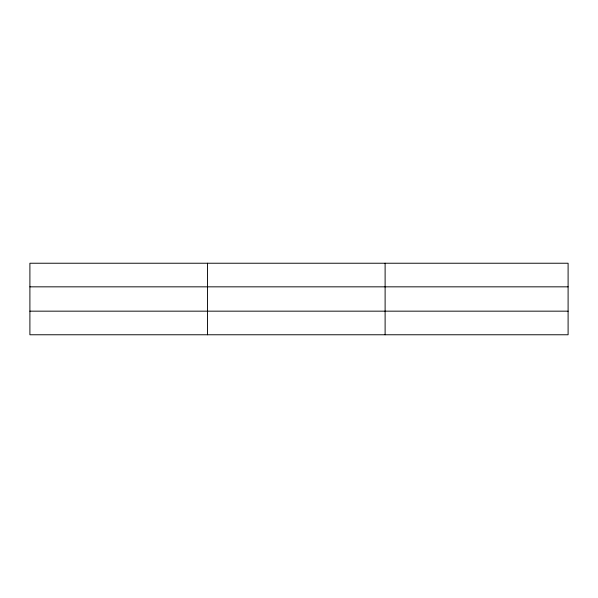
<?xml version="1.0" encoding="UTF-8"?>
<svg xmlns="http://www.w3.org/2000/svg" width="598" height="598" viewBox="0 0 598 598"><rect width="100%" height="100%" fill="white"/><g stroke="black" fill="none" stroke-linecap="round" stroke-linejoin="round"><path stroke-width="0.9" d="M207.506 263.232L207.506 334.768M385.112 263.232L385.112 334.768M568.1 311.162L568.1 334.768L29.9 334.768L29.9 263.232L568.1 263.232L568.1 311.162L29.9 311.162M29.9 286.838L568.1 286.838"/></g></svg>
